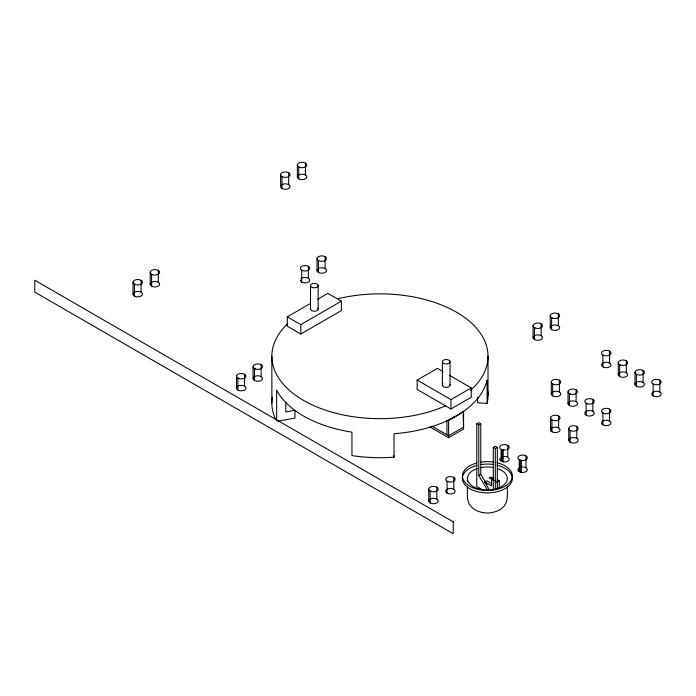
<?xml version="1.0" encoding="UTF-8"?>
<svg xmlns="http://www.w3.org/2000/svg" width="696" height="696" viewBox="0 0 696 696"><rect width="100%" height="100%" fill="white"/><g stroke="black" fill="none" stroke-linecap="round" stroke-linejoin="round"><path stroke-width="1.04" d="M463.084 411.362L463.571 411.649L463.571 429.04L448.598 437.688L448.598 420.297L454.036 416.947M317.724 299.254L327.868 293.399L341.388 301.203L341.388 310.573L300.811 334.002L287.291 326.198L287.291 316.828L310.346 303.517M287.291 316.828L300.811 324.632L341.388 301.203M449.633 375.414L471.244 387.889L471.244 397.259L450.956 408.97L417.139 389.447L417.139 380.077L437.427 368.367L443.065 371.62M417.139 380.077L450.956 399.6L471.244 387.889M448.598 420.297L463.571 411.649M483.798 490.558L476.76 486.495L476.76 423.838L478.778 422.681L480.788 423.838L480.788 474.402L486.93 484.599M476.76 423.838L478.778 425.004L480.788 423.838M493.307 490.062L493.307 447.397L495.317 446.24L497.335 447.397L497.335 482.867M493.307 447.397L495.317 448.563L497.335 447.397M487.713 490.393L478.778 475.559L480.788 474.402M489.427 489.897L484.668 481.893L486.678 480.727L491.837 483.703M484.668 481.893L491.55 485.86L491.55 478.77L493.56 477.604L493.56 479.631M491.55 478.77L497.283 482.084L499.302 480.919L499.302 488.113M445.736 405.759L439.985 408.143A108.08 62.396 0 0 1 305.031 401.244A108.08 62.396 0 0 1 287.787 323.657M277.669 421.184L294.939 418.131L294.939 410.327L285.795 411.936L285.795 402.358M505.67 449.964L502.077 449.694L502.077 461.578L503.225 461.848A4.733 2.732 0 0 0 508.202 460.874A4.733 2.732 0 0 0 508.55 457.846M487.783 391.222A108.08 62.396 0 0 1 487.096 403.454L477.604 402.732L477.604 397.407M519.268 459.743L521.391 460.456A4.733 2.732 0 0 0 527.324 457.577A4.733 2.732 0 0 0 520.608 455.332A4.733 2.732 0 0 0 519.268 459.743L519.268 471.627L521.391 472.34A4.733 2.732 0 0 0 527.351 469.696A4.733 2.732 0 0 0 521.391 467.06M431.877 426.1L448.598 435.757L463.571 427.109L463.179 414.512M429.832 426.848L448.598 437.688M497.335 479.788L499.302 480.919M493.229 478.596L490.593 477.073L489.184 477.891L493.194 480.205M578.045 427.736A4.733 2.732 0 0 1 573.06 431.172A4.733 2.732 0 0 1 569.18 427.292A4.733 2.732 0 0 1 576.819 426.517L577.576 427.083M393.631 455.341L394.049 457.168A108.08 62.396 0 0 1 351.967 455.575L351.967 432.146A108.08 62.396 0 0 1 277.6 391.935L276.651 390.125L276.651 420.288M659.817 380.129L659.817 392.022M653.118 384.001A4.733 2.732 0 0 0 661.035 382.774A4.733 2.732 0 0 0 655.24 379.424A4.733 2.732 0 0 0 653.118 384.001L653.118 395.885M643.078 370.472L643.078 382.356M636.379 374.335A4.733 2.732 0 0 0 644.305 373.108A4.733 2.732 0 0 0 638.502 369.759A4.733 2.732 0 0 0 636.379 374.335L636.379 386.219M634.996 372.404L634.996 384.288M626.339 360.806L626.339 372.691M619.64 364.669L619.64 376.562M618.257 362.738L618.257 374.622M609.6 351.141L609.6 363.025M609.6 409.126L609.6 421.01M602.901 355.012A4.733 2.732 0 0 0 610.827 353.785A4.733 2.732 0 0 0 605.024 350.436A4.733 2.732 0 0 0 602.901 355.012L602.901 366.896M602.901 412.989L602.901 424.873M592.862 399.46L592.862 411.345M586.171 403.323L586.171 415.207M576.819 426.517L576.819 438.402M576.123 389.795L576.123 401.679M570.128 430.38L570.128 442.264M569.432 393.658L569.432 405.55M568.736 428.449L568.736 440.333M568.04 391.726L568.04 403.619M559.384 380.129L559.384 392.022M558.653 416.025L558.653 427.91M558.322 313.879L558.322 325.763M552.694 384.001L552.694 395.885M551.963 419.888L551.963 431.781M551.623 317.741L551.623 329.626M551.31 382.069L551.31 393.953M550.58 417.957L550.58 429.85M550.24 315.81L550.24 327.694M541.131 323.805L541.131 335.69M534.432 327.668L534.432 339.552M533.049 325.737L533.049 337.621M525.958 455.88L525.958 467.764M521.391 460.456L521.391 472.34M520.243 460.178L520.243 472.062M507.793 445.388L507.793 457.281A4.733 2.732 0 0 0 503.225 456.567M507.297 486.069C507.175 493.386 508.889 502.634 502.321 507.871C498.24 511.456 492.681 512.822 487.374 513.048C482.058 512.822 476.508 511.456 472.427 507.871C466.163 502.912 467.425 494.169 467.442 487.157M503.225 449.964L503.225 461.848M497.283 482.084L497.283 489.279M495.317 448.563L495.317 489.175M488.018 356.256L488.018 395.311M487.096 403.454L487.096 380.025A108.08 62.396 0 0 1 394.049 433.738L394.049 457.168M478.778 425.004L478.778 475.559M467.442 478.474L467.442 481.728M453.775 477.386L453.775 489.271M450.956 399.6L450.956 408.97M450.042 361.729A3.828 2.21 0 0 1 444.309 363.643A3.828 2.21 0 0 1 444.309 359.815A3.828 2.21 0 0 1 450.042 361.729L450.042 385.158M447.084 481.249L447.084 493.133M446.928 420.358L446.928 434.791M442.395 361.729L442.395 385.158M436.818 487.174L436.818 499.058M430.119 491.037L430.119 502.93M428.736 489.105L428.736 500.99M325.119 256.676L325.119 268.569M318.42 260.548A4.733 2.732 0 0 0 326.337 259.321A4.733 2.732 0 0 0 320.543 255.971A4.733 2.732 0 0 0 318.42 260.548L318.42 272.432M318.168 285.586A3.828 2.21 0 0 1 312.426 287.5A3.828 2.21 0 0 1 312.426 283.672A3.828 2.21 0 0 1 318.168 285.586L318.168 309.015M317.037 258.616L317.037 270.5M310.512 285.586L310.512 309.015M308.38 266.342L308.38 278.226M305.431 163.073L305.431 174.957M301.681 270.205L301.681 282.098M300.811 324.632L300.811 334.002M298.732 166.936L298.732 178.82M297.349 165.004L297.349 176.888M288.692 172.739L288.692 184.623M281.993 176.601A4.733 2.732 0 0 0 289.919 175.375A4.733 2.732 0 0 0 284.116 172.025A4.733 2.732 0 0 0 281.993 176.601L281.993 188.486M280.61 174.67L280.61 186.554M271.866 356.256L271.866 403.115M261.139 364.695L261.139 376.579M254.44 368.558L254.44 380.451M253.057 366.627L253.057 378.511M244.583 374.257L244.583 386.141M237.884 378.119L237.884 390.004M236.501 376.188L236.501 388.072M158.296 270.387L158.296 282.28M151.597 274.259L151.597 286.143M150.214 272.327L150.214 284.212M141.097 280.314L141.097 292.207M134.406 284.185L134.406 296.07M133.014 282.254L133.014 294.138M318.42 268.569A4.733 2.732 0 0 1 326.215 269.561A4.733 2.732 0 0 1 321.352 273.224A4.733 2.732 0 0 1 317.672 269.135M281.245 185.188A4.733 2.732 0 0 1 289.223 184.988A4.733 2.732 0 0 1 286.169 189.242A4.733 2.732 0 0 1 280.766 185.849M300.933 278.791A4.733 2.732 0 0 1 308.659 278.409A4.733 2.732 0 0 1 306.649 282.733A4.733 2.732 0 0 1 300.298 280.157M297.984 175.523A4.733 2.732 0 0 1 305.962 175.322A4.733 2.732 0 0 1 302.899 179.585A4.733 2.732 0 0 1 297.505 176.184M652.37 392.587A4.733 2.732 0 0 1 660.347 392.387A4.733 2.732 0 0 1 657.285 396.642A4.733 2.732 0 0 1 651.891 393.249M602.153 421.576A4.733 2.732 0 0 1 610.131 421.376A4.733 2.732 0 0 1 607.077 425.63A4.733 2.732 0 0 1 601.683 422.237M585.414 411.91A4.733 2.732 0 0 1 593.392 411.71A4.733 2.732 0 0 1 590.338 415.973A4.733 2.732 0 0 1 584.945 412.571M568.675 402.245A4.733 2.732 0 0 1 576.653 402.044A4.733 2.732 0 0 1 573.6 406.307A4.733 2.732 0 0 1 568.206 402.906M551.937 392.587A4.733 2.732 0 0 1 559.915 392.387A4.733 2.732 0 0 1 556.861 396.642A4.733 2.732 0 0 1 551.467 393.249M635.631 382.922A4.733 2.732 0 0 1 643.609 382.722A4.733 2.732 0 0 1 640.546 386.976A4.733 2.732 0 0 1 635.152 383.583M618.892 373.256A4.733 2.732 0 0 1 626.87 373.056A4.733 2.732 0 0 1 623.816 377.319A4.733 2.732 0 0 1 618.422 373.917M602.153 363.599A4.733 2.732 0 0 1 610.131 363.39A4.733 2.732 0 0 1 607.077 367.653A4.733 2.732 0 0 1 601.683 364.252M133.649 292.772A4.733 2.732 0 0 1 141.627 292.572A4.733 2.732 0 0 1 138.574 296.827A4.733 2.732 0 0 1 133.18 293.434M151.597 282.28A4.733 2.732 0 0 1 159.393 283.272A4.733 2.732 0 0 1 154.529 286.935A4.733 2.732 0 0 1 150.849 282.846M254.44 376.579A4.733 2.732 0 0 1 262.244 377.58A4.733 2.732 0 0 1 257.381 381.234A4.733 2.732 0 0 1 253.692 377.145M237.884 386.141A4.733 2.732 0 0 1 245.679 387.141A4.733 2.732 0 0 1 240.825 390.795A4.733 2.732 0 0 1 237.136 386.706M446.327 489.836A4.733 2.732 0 0 1 454.305 489.636A4.733 2.732 0 0 1 451.252 493.899A4.733 2.732 0 0 1 445.858 490.497M430.119 499.058A4.733 2.732 0 0 1 437.758 499.841A4.733 2.732 0 0 1 433.886 503.713A4.733 2.732 0 0 1 428.901 500.285M551.623 325.763A4.733 2.732 0 0 1 559.427 326.763A4.733 2.732 0 0 1 554.564 330.417A4.733 2.732 0 0 1 550.875 326.328M534.432 335.69A4.733 2.732 0 0 1 542.227 336.69A4.733 2.732 0 0 1 537.364 340.344A4.733 2.732 0 0 1 533.684 336.255M569.372 438.967A4.733 2.732 0 0 1 577.349 438.767A4.733 2.732 0 0 1 574.296 443.021A4.733 2.732 0 0 1 568.902 439.628M551.206 428.475A4.733 2.732 0 0 1 559.184 428.275A4.733 2.732 0 0 1 556.13 432.538A4.733 2.732 0 0 1 550.736 429.136M499.876 458.507A4.733 2.732 0 0 0 501.103 461.143L501.103 449.259A4.733 2.732 0 0 1 501.407 445.231A4.733 2.732 0 0 1 508.324 445.753A4.733 2.732 0 0 1 506.818 449.694M501.103 457.281A4.733 2.732 0 0 1 502.077 456.846M519.268 471.627A4.733 2.732 0 0 1 518.042 468.991M518.511 468.33A4.733 2.732 0 0 1 520.243 467.329M449.973 384.723A3.828 2.21 0 0 1 445.475 387.324A3.828 2.21 0 0 1 443.039 383.931M317.767 308.041A3.828 2.21 0 0 1 314.462 311.225A3.828 2.21 0 0 1 310.808 308.171M338.578 298.61A108.08 62.396 0 0 1 463.031 316.358A108.08 62.396 0 0 1 470.583 390.247M275.546 419.262A108.08 62.396 0 0 1 272.388 396.998M497.335 468.512A19.932 11.501 0 0 1 502.634 485.869A19.932 11.501 0 0 1 472.105 485.869A19.932 11.501 0 0 1 477.404 468.512M480.231 467.729A19.932 11.501 0 0 1 492.533 467.355M496.918 465.163A24.952 14.407 0 0 1 507.393 487.078A24.952 14.407 0 0 1 468.025 487.574A24.952 14.407 0 0 1 476.821 465.415M480.91 464.554A24.952 14.407 0 0 1 493.829 464.554M496.918 462.718A24.952 14.407 0 0 1 507.393 484.633A24.952 14.407 0 0 1 468.025 485.129A24.952 14.407 0 0 1 476.821 462.979M480.91 462.118A24.952 14.407 0 0 1 493.829 462.118M453.244 521.843L34.8 280.262L34.8 292.146L453.244 533.728L453.244 521.843M299.715 167.371A4.733 2.732 0 0 0 306.814 165.004A4.733 2.732 0 0 0 299.715 162.638A4.733 2.732 0 0 0 299.715 167.371M553.677 384.436A4.733 2.732 0 0 0 560.776 382.069A4.733 2.732 0 0 0 553.677 379.703A4.733 2.732 0 0 0 553.677 384.436M570.407 394.093A4.733 2.732 0 0 0 577.515 391.726A4.733 2.732 0 0 0 570.407 389.36A4.733 2.732 0 0 0 570.407 394.093M587.146 403.758A4.733 2.732 0 0 0 594.253 401.392A4.733 2.732 0 0 0 587.146 399.025A4.733 2.732 0 0 0 587.146 403.758M603.884 413.424A4.733 2.732 0 0 0 610.984 411.058A4.733 2.732 0 0 0 603.884 408.691A4.733 2.732 0 0 0 603.884 413.424M302.664 270.64A4.733 2.732 0 0 0 309.764 268.273A4.733 2.732 0 0 0 302.664 265.907A4.733 2.732 0 0 0 302.664 270.64M620.623 365.104A4.733 2.732 0 0 0 627.722 362.738A4.733 2.732 0 0 0 620.623 360.371A4.733 2.732 0 0 0 620.623 365.104M152.581 274.694A4.733 2.732 0 0 0 159.68 272.327A4.733 2.732 0 0 0 152.581 269.961A4.733 2.732 0 0 0 152.581 274.694M135.381 284.62A4.733 2.732 0 0 0 142.489 282.254A4.733 2.732 0 0 0 135.381 279.888A4.733 2.732 0 0 0 135.381 284.62M255.423 368.993A4.733 2.732 0 0 0 262.522 366.627A4.733 2.732 0 0 0 255.423 364.26A4.733 2.732 0 0 0 255.423 368.993M238.867 378.554A4.733 2.732 0 0 0 245.966 376.188A4.733 2.732 0 0 0 238.867 373.822A4.733 2.732 0 0 0 238.867 378.554M448.059 481.684A4.733 2.732 0 0 0 455.158 479.318A4.733 2.732 0 0 0 448.059 476.951A4.733 2.732 0 0 0 448.059 481.684M431.102 491.472A4.733 2.732 0 0 0 438.202 489.105A4.733 2.732 0 0 0 431.102 486.739A4.733 2.732 0 0 0 431.102 491.472M552.607 318.176A4.733 2.732 0 0 0 559.706 315.81A4.733 2.732 0 0 0 552.607 313.444A4.733 2.732 0 0 0 552.607 318.176M535.415 328.103A4.733 2.732 0 0 0 542.515 325.737A4.733 2.732 0 0 0 535.415 323.37A4.733 2.732 0 0 0 535.415 328.103M552.946 420.323A4.733 2.732 0 0 0 560.045 417.957A4.733 2.732 0 0 0 552.946 415.59A4.733 2.732 0 0 0 552.946 420.323"/></g></svg>
